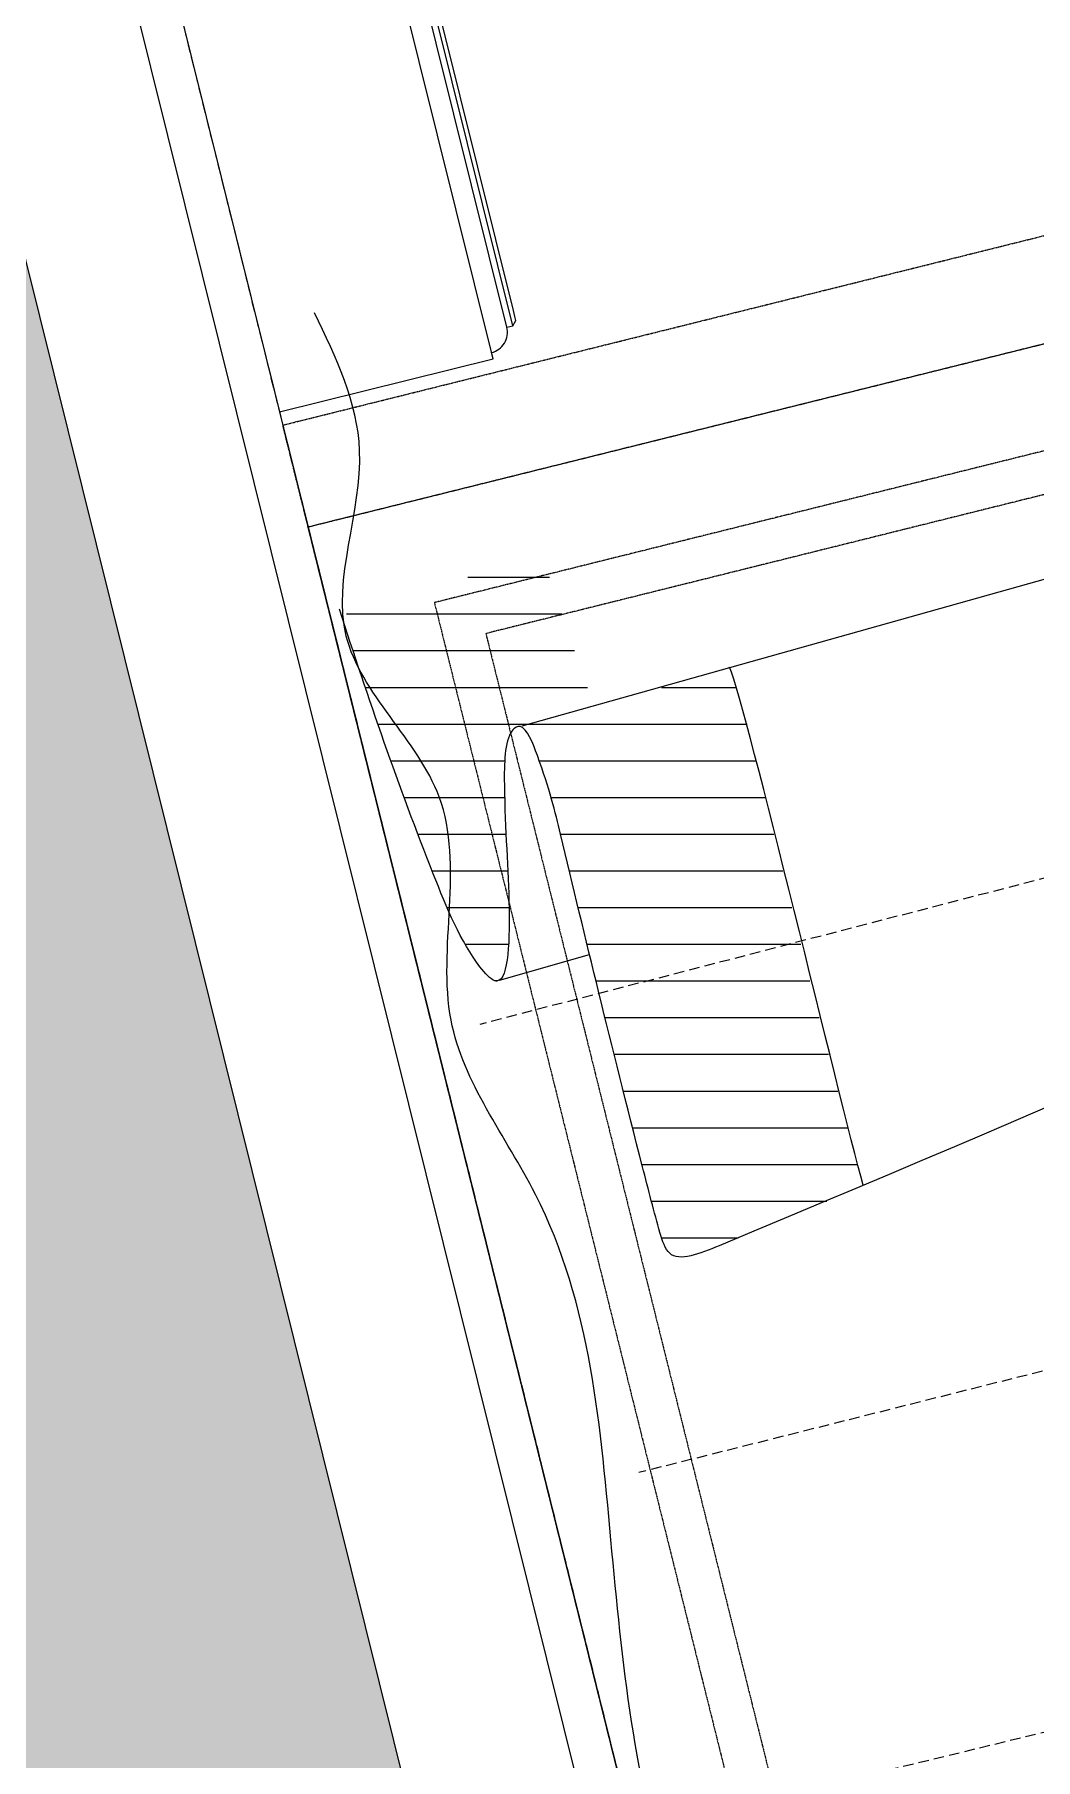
# Model space of a CAD drawing. Header units: inches. Extents: x 122939 to 389145, y 29603 to 529479.
# Drawn here: x 330170 to 330648, y 493221 to 494044 of the extents above; entities that cross this region are included whole.
import ezdxf

# ---------------------------------------------------------------- set-up
doc = ezdxf.new("R2010")
doc.units = ezdxf.units.IN
doc.header["$MEASUREMENT"] = 0
doc.linetypes.add('DASHED', pattern=[0.75, 0.5, -0.25])
doc.linetypes.add('HIDDEN', pattern=[0.375, 0.25, -0.125])
for name, color, linetype, lineweight in [('A-FLOR-TIL1', 6, 'Continuous', 18), ('Fabric', 253, 'Continuous', 0), ('GRC', 41, 'Continuous', 0), ('Marble', 6, 'Continuous', 0)]:
    doc.layers.add(name, color=color, linetype=linetype, lineweight=lineweight)
for name, color, linetype in [('A-Hidden', 8, 'HIDDEN'), ('A-WALL', 7, 'Continuous'), ('Calliper_wall hatch_CHB', 8, 'Continuous'), ('Layer7', 8, 'Continuous')]:
    doc.layers.add(name, color=color, linetype=linetype)

# ---------------------------------------------------------------- blocks, each defined once
blk = doc.blocks.new('win1')
at = {"color": 252, "linetype": 'HIDDEN', "ltscale": 0.5, "elevation": 0}
for points in [[(0, 2848.83), (1150, 2848.83), (1150, -101.17), (0, -101.17)], [(99.59, -51.4), (1050.41, -51.4), (1050.41, 329.32), (99.59, 329.32)], [(119.84, -31.15), (1030.16, -31.15), (1030.16, 309.07), (119.84, 309.07)]]:
    blk.add_lwpolyline(points, close=True, dxfattribs=at)
blk.add_lwpolyline([(50, 2798.83), (1100, 2798.83), (1100, -101.17), (50, -101.17), (50, 2798.83), (1100, 2798.83), (1100, -101.17)], dxfattribs=at)
blk = doc.blocks.new('drape wall')
at = {"layer": 'Layer7', "linetype": 'HIDDEN', "lineweight": 0, "ltscale": 20}
for p, q in [((11636.75, -20785.66), (11652.8, -23566.48)), ((11825.11, -20785.66, 0), (11818.7, -23549.19, 0)), ((12070.7, -20785.66, 0), (12044.45, -23571.18, 0))]:
    blk.add_line(p, q, dxfattribs=at)
at = {"layer": 'Layer7', "lineweight": 0, "ltscale": 20}
blk.add_spline([(11522.56, -23565.78, 0), (11613.22, -23581.9), (11785.38, -23570.66, 0), (11959.38, -23564.99), (12049.71, -23583.99), (12154.4, -23563.8, 0), (12239.55, -23588.3, 0), (12323.86, -23560.75), (12392.81, -23565.78, 0)], degree=3, dxfattribs=at)
blk = doc.blocks.new('curtain')
at = {"layer": 'Fabric', "lineweight": 0}
h = blk.add_hatch(dxfattribs=at)
h.set_pattern_fill('ANSI31', color=256, scale=140, angle=31.02858)
h.set_pattern_definition([(76.0285767, (-598911.285, -564404.219), (-16.98228466, 4.22516365), [])])
edge = h.paths.add_edge_path()
edge.add_line((-1086.39, 176.73), (-1084.72, 109.96))
edge.add_spline(control_points=[(-1084.72, 109.96), (-1127.05, 105.4), (-1169.76, 102.23), (-1158.81, 103.77)], knot_values=[1456.070777, 1456.070777, 1456.070777, 1456.070777, 1546.846982, 1546.846982, 1546.846982, 1546.846982], degree=3, periodic=0)
edge.add_line((-1158.81, 103.77), (-1158.81, 9.79))
edge.add_spline(control_points=[(-1158.81, 9.79), (-1158.81, 3.09), (-1144.57, 4.09), (-1130.26, 5.17)], knot_values=[1500.032306, 1500.032306, 1500.032306, 1500.032306, 1558.4068, 1558.4068, 1558.4068, 1558.4068], degree=3, periodic=0)
edge.add_spline(control_points=[(-1130.26, 5.17), (-1095.2, 7.92), (-1058.45, 11.62), (-1022.19, 16.48), (-1020.53, 16.71)], knot_values=[1421.573256, 1421.573256, 1421.573256, 1421.573256, 1496.428438, 1500.032306, 1500.032306, 1500.032306, 1500.032306], degree=3, periodic=0)
edge.add_spline(control_points=[(-1020.53, 16.71), (-1015.41, 17.42), (-1010.34, 18.17), (-1005.4, 19.06)], knot_values=[1410.490819, 1410.490819, 1410.490819, 1410.490819, 1421.573256, 1421.573256, 1421.573256, 1421.573256], degree=3, periodic=0)
edge.add_spline(control_points=[(-1005.4, 19.06), (-1002.54, 19.57), (-999.73, 20.12), (-996.98, 20.74)], knot_values=[1404.092066, 1404.092066, 1404.092066, 1404.092066, 1410.490819, 1410.490819, 1410.490819, 1410.490819], degree=3, periodic=0)
edge.add_spline(control_points=[(-996.98, 20.74), (-994.43, 21.31), (-991.93, 21.93), (-989.49, 22.61)], knot_values=[1398.163563, 1398.163563, 1398.163563, 1398.163563, 1404.092066, 1404.092066, 1404.092066, 1404.092066], degree=3, periodic=0)
edge.add_spline(control_points=[(-989.49, 22.61), (-987.76, 23.1), (-986.06, 23.62), (-984.4, 24.18)], knot_values=[1393.947071, 1393.947071, 1393.947071, 1393.947071, 1398.163563, 1398.163563, 1398.163563, 1398.163563], degree=3, periodic=0)
edge.add_spline(control_points=[(-984.4, 24.18), (-982.59, 24.78), (-980.83, 25.43), (-979.11, 26.13)], knot_values=[1389.362404, 1389.362404, 1389.362404, 1389.362404, 1393.947071, 1393.947071, 1393.947071, 1393.947071], degree=3, periodic=0)
edge.add_spline(control_points=[(-979.11, 26.13), (-978.44, 26.4), (-977.3, 26.89), (-976.17, 27.4), (-975.71, 27.61)], knot_values=[1386.253425, 1386.253425, 1386.253425, 1386.253425, 1388.044529, 1389.362404, 1389.362404, 1389.362404, 1389.362404], degree=3, periodic=0)
edge.add_spline(control_points=[(-975.71, 27.61), (-974.81, 28.03), (-973.96, 28.47), (-973.16, 28.91)], knot_values=[1383.738873, 1383.738873, 1383.738873, 1383.738873, 1386.253425, 1386.253425, 1386.253425, 1386.253425], degree=3, periodic=0)
edge.add_spline(control_points=[(-973.16, 28.91), (-972.74, 29.14), (-972.34, 29.38), (-971.96, 29.62)], knot_values=[1382.400996, 1382.400996, 1382.400996, 1382.400996, 1383.738873, 1383.738873, 1383.738873, 1383.738873], degree=3, periodic=0)
edge.add_spline(control_points=[(-971.96, 29.62), (-971.65, 29.81), (-971.36, 30.01), (-971.08, 30.2)], knot_values=[1381.317227, 1381.317227, 1381.317227, 1381.317227, 1382.400996, 1382.400996, 1382.400996, 1382.400996], degree=3, periodic=0)
edge.add_spline(control_points=[(-971.08, 30.2), (-970.8, 30.4), (-970.54, 30.61), (-970.29, 30.81)], knot_values=[1380.205093, 1380.205093, 1380.205093, 1380.205093, 1381.317227, 1381.317227, 1381.317227, 1381.317227], degree=3, periodic=0)
edge.add_spline(control_points=[(-970.29, 30.81), (-970.12, 30.96), (-969.96, 31.1), (-969.81, 31.25)], knot_values=[1379.403364, 1379.403364, 1379.403364, 1379.403364, 1380.205093, 1380.205093, 1380.205093, 1380.205093], degree=3, periodic=0)
edge.add_spline(control_points=[(-969.81, 31.25), (-969.7, 31.35), (-969.6, 31.45), (-969.51, 31.55)], knot_values=[1378.844571, 1378.844571, 1378.844571, 1378.844571, 1379.403364, 1379.403364, 1379.403364, 1379.403364], degree=3, periodic=0)
edge.add_spline(control_points=[(-969.51, 31.55), (-969.43, 31.64), (-969.35, 31.73), (-969.28, 31.82)], knot_values=[1378.366934, 1378.366934, 1378.366934, 1378.366934, 1378.844571, 1378.844571, 1378.844571, 1378.844571], degree=3, periodic=0)
edge.add_spline(control_points=[(-969.28, 31.82), (-969.22, 31.89), (-969.16, 31.97), (-969.11, 32.05)], knot_values=[1377.93561, 1377.93561, 1377.93561, 1377.93561, 1378.366934, 1378.366934, 1378.366934, 1378.366934], degree=3, periodic=0)
edge.add_spline(control_points=[(-969.11, 32.05), (-969.06, 32.12), (-969.01, 32.19), (-968.97, 32.26)], knot_values=[1377.557999, 1377.557999, 1377.557999, 1377.557999, 1377.93561, 1377.93561, 1377.93561, 1377.93561], degree=3, periodic=0)
edge.add_spline(control_points=[(-968.97, 32.26), (-968.97, 32.26), (-968.92, 32.34), (-968.88, 32.41), (-968.85, 32.48)], knot_values=[1377.159721, 1377.159721, 1377.159721, 1377.159721, 1377.183616, 1377.557999, 1377.557999, 1377.557999, 1377.557999], degree=3, periodic=0)
edge.add_spline(control_points=[(-968.85, 32.48), (-968.82, 32.54), (-968.79, 32.6), (-968.76, 32.66)], knot_values=[1376.816061, 1376.816061, 1376.816061, 1376.816061, 1377.159721, 1377.159721, 1377.159721, 1377.159721], degree=3, periodic=0)
edge.add_spline(control_points=[(-968.76, 32.66), (-968.74, 32.72), (-968.72, 32.77), (-968.7, 32.83)], knot_values=[1376.516722, 1376.516722, 1376.516722, 1376.516722, 1376.816061, 1376.816061, 1376.816061, 1376.816061], degree=3, periodic=0)
edge.add_spline(control_points=[(-968.7, 32.83), (-968.68, 32.88), (-968.67, 32.92), (-968.65, 32.97)], knot_values=[1376.251142, 1376.251142, 1376.251142, 1376.251142, 1376.516722, 1376.516722, 1376.516722, 1376.516722], degree=3, periodic=0)
edge.add_spline(control_points=[(-968.65, 32.97), (-968.63, 33.04), (-968.62, 33.11), (-968.6, 33.18)], knot_values=[1375.874075, 1375.874075, 1375.874075, 1375.874075, 1376.251142, 1376.251142, 1376.251142, 1376.251142], degree=3, periodic=0)
edge.add_spline(control_points=[(-968.6, 33.18), (-968.59, 33.23), (-968.59, 33.27), (-968.58, 33.32)], knot_values=[1375.607746, 1375.607746, 1375.607746, 1375.607746, 1375.874075, 1375.874075, 1375.874075, 1375.874075], degree=3, periodic=0)
edge.add_spline(control_points=[(-968.58, 33.32), (-968.57, 33.39), (-968.56, 33.46), (-968.56, 33.53)], knot_values=[1375.231716, 1375.231716, 1375.231716, 1375.231716, 1375.607746, 1375.607746, 1375.607746, 1375.607746], degree=3, periodic=0)
edge.add_spline(control_points=[(-968.56, 33.53), (-968.56, 33.58), (-968.56, 33.62), (-968.56, 33.67)], knot_values=[1374.964713, 1374.964713, 1374.964713, 1374.964713, 1375.231716, 1375.231716, 1375.231716, 1375.231716], degree=3, periodic=0)
edge.add_spline(control_points=[(-968.56, 33.67), (-968.56, 33.72), (-968.56, 33.77), (-968.56, 33.82)], knot_values=[1374.685963, 1374.685963, 1374.685963, 1374.685963, 1374.964713, 1374.964713, 1374.964713, 1374.964713], degree=3, periodic=0)
edge.add_spline(control_points=[(-968.56, 33.82), (-968.57, 33.89), (-968.58, 33.95), (-968.59, 34.02)], knot_values=[1374.321852, 1374.321852, 1374.321852, 1374.321852, 1374.685963, 1374.685963, 1374.685963, 1374.685963], degree=3, periodic=0)
edge.add_spline(control_points=[(-968.59, 34.02), (-968.6, 34.07), (-968.61, 34.12), (-968.62, 34.16)], knot_values=[1374.055832, 1374.055832, 1374.055832, 1374.055832, 1374.321852, 1374.321852, 1374.321852, 1374.321852], degree=3, periodic=0)
edge.add_spline(control_points=[(-968.62, 34.16), (-968.63, 34.23), (-968.65, 34.3), (-968.67, 34.37)], knot_values=[1373.67938, 1373.67938, 1373.67938, 1373.67938, 1374.055832, 1374.055832, 1374.055832, 1374.055832], degree=3, periodic=0)
edge.add_spline(control_points=[(-968.67, 34.37), (-968.67, 34.38), (-968.68, 34.39), (-968.68, 34.4)], knot_values=[1373.614685, 1373.614685, 1373.614685, 1373.614685, 1373.67938, 1373.67938, 1373.67938, 1373.67938], degree=3, periodic=0)
edge.add_spline(control_points=[(-968.68, 34.4), (-968.69, 34.44), (-968.7, 34.47), (-968.72, 34.51)], knot_values=[1373.412593, 1373.412593, 1373.412593, 1373.412593, 1373.614685, 1373.614685, 1373.614685, 1373.614685], degree=3, periodic=0)
edge.add_spline(control_points=[(-968.72, 34.51), (-968.77, 34.65), (-968.83, 34.79), (-968.91, 34.93)], knot_values=[1372.636593, 1372.636593, 1372.636593, 1372.636593, 1373.412593, 1373.412593, 1373.412593, 1373.412593], degree=3, periodic=0)
edge.add_spline(control_points=[(-968.91, 34.93), (-968.94, 34.99), (-968.98, 35.06), (-969.02, 35.13)], knot_values=[1372.261034, 1372.261034, 1372.261034, 1372.261034, 1372.636593, 1372.636593, 1372.636593, 1372.636593], degree=3, periodic=0)
edge.add_spline(control_points=[(-969.02, 35.13), (-969.08, 35.22), (-969.14, 35.32), (-969.21, 35.41)], knot_values=[1371.728093, 1371.728093, 1371.728093, 1371.728093, 1372.261034, 1372.261034, 1372.261034, 1372.261034], degree=3, periodic=0)
edge.add_spline(control_points=[(-969.21, 35.41), (-969.28, 35.51), (-969.36, 35.61), (-969.45, 35.71)], knot_values=[1371.163843, 1371.163843, 1371.163843, 1371.163843, 1371.728093, 1371.728093, 1371.728093, 1371.728093], degree=3, periodic=0)
edge.add_spline(control_points=[(-969.45, 35.71), (-969.53, 35.81), (-969.61, 35.9), (-969.7, 36)], knot_values=[1370.630411, 1370.630411, 1370.630411, 1370.630411, 1371.163843, 1371.163843, 1371.163843, 1371.163843], degree=3, periodic=0)
edge.add_spline(control_points=[(-969.7, 36), (-969.83, 36.13), (-969.96, 36.26), (-970.1, 36.39)], knot_values=[1369.893254, 1369.893254, 1369.893254, 1369.893254, 1370.630411, 1370.630411, 1370.630411, 1370.630411], degree=3, periodic=0)
edge.add_spline(control_points=[(-970.1, 36.39), (-970.21, 36.48), (-970.32, 36.58), (-970.44, 36.68)], knot_values=[1369.343004, 1369.343004, 1369.343004, 1369.343004, 1369.893254, 1369.893254, 1369.893254, 1369.893254], degree=3, periodic=0)
edge.add_spline(control_points=[(-970.44, 36.68), (-970.85, 37.01), (-971.32, 37.35), (-971.84, 37.68)], knot_values=[1367.417099, 1367.417099, 1367.417099, 1367.417099, 1369.343004, 1369.343004, 1369.343004, 1369.343004], degree=3, periodic=0)
edge.add_spline(control_points=[(-971.84, 37.68), (-972.27, 37.95), (-972.73, 38.22), (-973.23, 38.49)], knot_values=[1365.842607, 1365.842607, 1365.842607, 1365.842607, 1367.417099, 1367.417099, 1367.417099, 1367.417099], degree=3, periodic=0)
edge.add_spline(control_points=[(-973.23, 38.49), (-973.95, 38.88), (-974.74, 39.26), (-975.59, 39.64)], knot_values=[1363.57521, 1363.57521, 1363.57521, 1363.57521, 1365.842607, 1365.842607, 1365.842607, 1365.842607], degree=3, periodic=0)
edge.add_spline(control_points=[(-975.59, 39.64), (-976.76, 40.16), (-978.04, 40.67), (-979.42, 41.17)], knot_values=[1360.453751, 1360.453751, 1360.453751, 1360.453751, 1363.57521, 1363.57521, 1363.57521, 1363.57521], degree=3, periodic=0)
edge.add_spline(control_points=[(-979.42, 41.17), (-980.78, 41.67), (-982.23, 42.16), (-983.75, 42.63)], knot_values=[1357.364097, 1357.364097, 1357.364097, 1357.364097, 1360.453751, 1360.453751, 1360.453751, 1360.453751], degree=3, periodic=0)
edge.add_spline(control_points=[(-983.75, 42.63), (-988.91, 44.26), (-997.01, 46.32), (-1004.81, 48.06), (-1006.89, 48.51)], knot_values=[1342.987846, 1342.987846, 1342.987846, 1342.987846, 1353.513799, 1357.364097, 1357.364097, 1357.364097, 1357.364097], degree=3, periodic=0)
edge.add_spline(control_points=[(-1006.89, 48.51), (-1011.23, 49.45), (-1015.52, 50.32), (-1019.83, 51.18)], knot_values=[1334.92961, 1334.92961, 1334.92961, 1334.92961, 1342.987846, 1342.987846, 1342.987846, 1342.987846], degree=3, periodic=0)
edge.add_spline(control_points=[(-1019.83, 51.18), (-1027.9, 52.77), (-1036.05, 54.31), (-1044.79, 56.15)], knot_values=[1319.83597, 1319.83597, 1319.83597, 1319.83597, 1334.92961, 1334.92961, 1334.92961, 1334.92961], degree=3, periodic=0)
edge.add_spline(control_points=[(-1044.79, 56.15), (-1048.6, 56.95), (-1052.51, 57.81), (-1056.58, 58.75)], knot_values=[1313.27092, 1313.27092, 1313.27092, 1313.27092, 1319.83597, 1319.83597, 1319.83597, 1319.83597], degree=3, periodic=0)
edge.add_spline(control_points=[(-1056.58, 58.75), (-1057.29, 58.92), (-1059.26, 59.38), (-1061.26, 59.86), (-1062.52, 60.17)], knot_values=[1310.126297, 1310.126297, 1310.126297, 1310.126297, 1311.281245, 1313.27092, 1313.27092, 1313.27092, 1313.27092], degree=3, periodic=0)
edge.add_spline(control_points=[(-1062.52, 60.17), (-1064.47, 60.66), (-1066.41, 61.17), (-1068.29, 61.73)], knot_values=[1307.055391, 1307.055391, 1307.055391, 1307.055391, 1310.126297, 1310.126297, 1310.126297, 1310.126297], degree=3, periodic=0)
edge.add_spline(control_points=[(-1068.29, 61.73), (-1069.95, 62.22), (-1071.56, 62.74), (-1073.07, 63.29)], knot_values=[1304.344717, 1304.344717, 1304.344717, 1304.344717, 1307.055391, 1307.055391, 1307.055391, 1307.055391], degree=3, periodic=0)
edge.add_spline(control_points=[(-1073.07, 63.29), (-1073.98, 63.63), (-1074.85, 63.97), (-1075.68, 64.34)], knot_values=[1302.723586, 1302.723586, 1302.723586, 1302.723586, 1304.344717, 1304.344717, 1304.344717, 1304.344717], degree=3, periodic=0)
edge.add_spline(control_points=[(-1075.68, 64.34), (-1076.24, 64.58), (-1076.78, 64.83), (-1077.3, 65.09)], knot_values=[1301.629677, 1301.629677, 1301.629677, 1301.629677, 1302.723586, 1302.723586, 1302.723586, 1302.723586], degree=3, periodic=0)
edge.add_spline(control_points=[(-1077.3, 65.09), (-1077.7, 65.29), (-1078.09, 65.5), (-1078.47, 65.71)], knot_values=[1300.776529, 1300.776529, 1300.776529, 1300.776529, 1301.629677, 1301.629677, 1301.629677, 1301.629677], degree=3, periodic=0)
edge.add_spline(control_points=[(-1078.47, 65.71), (-1078.89, 65.95), (-1079.3, 66.2), (-1079.68, 66.45)], knot_values=[1299.810409, 1299.810409, 1299.810409, 1299.810409, 1300.776529, 1300.776529, 1300.776529, 1300.776529], degree=3, periodic=0)
edge.add_spline(control_points=[(-1079.68, 66.45), (-1079.99, 66.65), (-1080.28, 66.85), (-1080.55, 67.06)], knot_values=[1299.050641, 1299.050641, 1299.050641, 1299.050641, 1299.810409, 1299.810409, 1299.810409, 1299.810409], degree=3, periodic=0)
edge.add_spline(control_points=[(-1080.55, 67.06), (-1080.84, 67.27), (-1081.11, 67.49), (-1081.37, 67.72)], knot_values=[1298.257898, 1298.257898, 1298.257898, 1298.257898, 1299.050641, 1299.050641, 1299.050641, 1299.050641], degree=3, periodic=0)
edge.add_spline(control_points=[(-1081.9, 68.21), (-1082.05, 68.36), (-1082.2, 68.52), (-1082.34, 68.68)], knot_values=[1297.160861, 1297.160861, 1297.160861, 1297.160861, 1297.692277, 1297.692277, 1297.692277, 1297.692277], degree=3, periodic=0)
edge.add_spline(control_points=[(-1082.63, 69.02), (-1082.76, 69.19), (-1082.88, 69.35), (-1082.99, 69.52)], knot_values=[1296.256701, 1296.256701, 1296.256701, 1296.256701, 1296.785199, 1296.785199, 1296.785199, 1296.785199], degree=3, periodic=0)
edge.add_spline(control_points=[(-1083.22, 69.88), (-1083.29, 70), (-1083.36, 70.12), (-1083.42, 70.24)], knot_values=[1295.496576, 1295.496576, 1295.496576, 1295.496576, 1295.876223, 1295.876223, 1295.876223, 1295.876223], degree=3, periodic=0)
edge.add_spline(control_points=[(-1083.7, 70.9), (-1083.73, 71.01), (-1083.77, 71.12), (-1083.8, 71.23)], knot_values=[1294.457047, 1294.457047, 1294.457047, 1294.457047, 1294.807337, 1294.807337, 1294.807337, 1294.807337], degree=3, periodic=0)
edge.add_spline(control_points=[(-1083.92, 72.16), (-1083.91, 72.3), (-1083.9, 72.43), (-1083.88, 72.57)], knot_values=[1292.999211, 1292.999211, 1292.999211, 1292.999211, 1293.453899, 1293.453899, 1293.453899, 1293.453899], degree=3, periodic=0)
edge.add_spline(control_points=[(-1083.73, 73.11), (-1083.69, 73.22), (-1083.63, 73.34), (-1083.56, 73.46), (-1083.55, 73.48)], knot_values=[1291.901842, 1291.901842, 1291.901842, 1291.901842, 1292.278947, 1292.356295, 1292.356295, 1292.356295, 1292.356295], degree=3, periodic=0)
edge.add_spline(control_points=[(-1083, 74.16), (-1082.93, 74.22), (-1082.86, 74.29), (-1082.78, 74.35)], knot_values=[1290.710576, 1290.710576, 1290.710576, 1290.710576, 1290.993874, 1290.993874, 1290.993874, 1290.993874], degree=3, periodic=0)
edge.add_spline(control_points=[(-1082.2, 74.77), (-1082.07, 74.85), (-1081.93, 74.93), (-1081.79, 75.01)], knot_values=[1289.669335, 1289.669335, 1289.669335, 1289.669335, 1290.069134, 1290.069134, 1290.069134, 1290.069134], degree=3, periodic=0)
edge.add_spline(control_points=[(-1081.37, 75.22), (-1081.16, 75.32), (-1080.95, 75.42), (-1080.72, 75.51)], knot_values=[1288.764186, 1288.764186, 1288.764186, 1288.764186, 1289.292826, 1289.292826, 1289.292826, 1289.292826], degree=3, periodic=0)
edge.add_spline(control_points=[(-1080.72, 75.51), (-1080.48, 75.6), (-1080.23, 75.7), (-1079.96, 75.79)], knot_values=[1288.196208, 1288.196208, 1288.196208, 1288.196208, 1288.764186, 1288.764186, 1288.764186, 1288.764186], degree=3, periodic=0)
edge.add_spline(control_points=[(-1079.96, 75.79), (-1079.6, 75.91), (-1079.22, 76.03), (-1078.83, 76.14)], knot_values=[1287.413353, 1287.413353, 1287.413353, 1287.413353, 1288.196208, 1288.196208, 1288.196208, 1288.196208], degree=3, periodic=0)
edge.add_spline(control_points=[(-1078.83, 76.14), (-1078.25, 76.3), (-1077.65, 76.45), (-1077.02, 76.59)], knot_values=[1286.285173, 1286.285173, 1286.285173, 1286.285173, 1287.413353, 1287.413353, 1287.413353, 1287.413353], degree=3, periodic=0)
edge.add_spline(control_points=[(-1077.02, 76.59), (-1075.86, 76.84), (-1074.61, 77.05), (-1073.33, 77.24)], knot_values=[1284.203827, 1284.203827, 1284.203827, 1284.203827, 1286.285173, 1286.285173, 1286.285173, 1286.285173], degree=3, periodic=0)
edge.add_spline(control_points=[(-1073.33, 77.24), (-1071.67, 77.48), (-1069.76, 77.7), (-1067.92, 77.9), (-1067.73, 77.92)], knot_values=[1281.190608, 1281.190608, 1281.190608, 1281.190608, 1283.889251, 1284.203827, 1284.203827, 1284.203827, 1284.203827], degree=3, periodic=0)
edge.add_spline(control_points=[(-1067.73, 77.92), (-1064.7, 78.25), (-1061.86, 78.51), (-1059.19, 78.72)], knot_values=[1276.214963, 1276.214963, 1276.214963, 1276.214963, 1281.190608, 1281.190608, 1281.190608, 1281.190608], degree=3, periodic=0)
edge.add_spline(control_points=[(-1059.19, 78.72), (-1055.38, 79.02), (-1051.9, 79.22), (-1048.64, 79.35)], knot_values=[1269.137724, 1269.137724, 1269.137724, 1269.137724, 1276.214963, 1276.214963, 1276.214963, 1276.214963], degree=3, periodic=0)
edge.add_spline(control_points=[(-1048.64, 79.35), (-1046.72, 79.42), (-1044.87, 79.47), (-1043.08, 79.51)], knot_values=[1264.963739, 1264.963739, 1264.963739, 1264.963739, 1269.137724, 1269.137724, 1269.137724, 1269.137724], degree=3, periodic=0)
edge.add_spline(control_points=[(-1043.08, 79.51), (-1038.21, 79.6), (-1023.49, 79.46), (-1008.68, 79.34), (-998.24, 79.27)], knot_values=[1227.513987, 1227.513987, 1227.513987, 1227.513987, 1238.845398, 1264.963739, 1264.963739, 1264.963739, 1264.963739], degree=3, periodic=0)
edge.add_spline(control_points=[(-998.24, 79.27), (-988.99, 79.2), (-979.64, 79.15), (-970.17, 79.1)], knot_values=[1204.355816, 1204.355816, 1204.355816, 1204.355816, 1227.513987, 1227.513987, 1227.513987, 1227.513987], degree=3, periodic=0)
edge.add_spline(control_points=[(-970.17, 79.1), (-968.73, 79.1), (-967.3, 79.09), (-965.85, 79.08)], knot_values=[1200.84858, 1200.84858, 1200.84858, 1200.84858, 1204.355816, 1204.355816, 1204.355816, 1204.355816], degree=3, periodic=0)
edge.add_spline(control_points=[(-965.85, 79.08), (-951.22, 79.02), (-936.25, 78.99), (-920.78, 78.99)], knot_values=[1165.230618, 1165.230618, 1165.230618, 1165.230618, 1200.84858, 1200.84858, 1200.84858, 1200.84858], degree=3, periodic=0)
edge.add_spline(control_points=[(-920.78, 78.99), (-909.97, 79), (-898.92, 79.02), (-887.57, 79.07)], knot_values=[1140.351102, 1140.351102, 1140.351102, 1140.351102, 1165.230618, 1165.230618, 1165.230618, 1165.230618], degree=3, periodic=0)
edge.add_spline(control_points=[(-887.57, 79.07), (-880.46, 79.1), (-870.33, 79.16), (-859.93, 79.23), (-856.95, 79.26)], knot_values=[1118.495019, 1118.495019, 1118.495019, 1118.495019, 1134.057988, 1140.351102, 1140.351102, 1140.351102, 1140.351102], degree=3, periodic=0)
edge.add_spline(control_points=[(-856.95, 79.26), (-852.69, 79.3), (-848.46, 79.35), (-844.4, 79.43)], knot_values=[1109.480542, 1109.480542, 1109.480542, 1109.480542, 1118.495019, 1118.495019, 1118.495019, 1118.495019], degree=3, periodic=0)
edge.add_spline(control_points=[(-844.4, 79.43), (-840.59, 79.51), (-835.33, 79.64), (-830.55, 79.85), (-829.19, 79.97)], knot_values=[1097.384348, 1097.384348, 1097.384348, 1097.384348, 1105.823866, 1109.480542, 1109.480542, 1109.480542, 1109.480542], degree=3, periodic=0)
edge.add_spline(control_points=[(-829.19, 79.97), (-828.69, 80.02), (-828.2, 80.07), (-827.72, 80.14)], knot_values=[1096.025418, 1096.025418, 1096.025418, 1096.025418, 1097.384348, 1097.384348, 1097.384348, 1097.384348], degree=3, periodic=0)
edge.add_spline(control_points=[(-827.72, 80.14), (-827.14, 80.22), (-826.58, 80.32), (-826.05, 80.44)], knot_values=[1094.37099, 1094.37099, 1094.37099, 1094.37099, 1096.025418, 1096.025418, 1096.025418, 1096.025418], degree=3, periodic=0)
edge.add_spline(control_points=[(-826.05, 80.44), (-825.71, 80.52), (-825.37, 80.61), (-825.05, 80.71)], knot_values=[1093.295321, 1093.295321, 1093.295321, 1093.295321, 1094.37099, 1094.37099, 1094.37099, 1094.37099], degree=3, periodic=0)
edge.add_spline(control_points=[(-825.05, 80.71), (-824.82, 80.78), (-824.6, 80.85), (-824.38, 80.93)], knot_values=[1092.539327, 1092.539327, 1092.539327, 1092.539327, 1093.295321, 1093.295321, 1093.295321, 1093.295321], degree=3, periodic=0)
edge.add_spline(control_points=[(-824.38, 80.93), (-824.16, 81.02), (-823.94, 81.11), (-823.73, 81.21)], knot_values=[1091.742904, 1091.742904, 1091.742904, 1091.742904, 1092.539327, 1092.539327, 1092.539327, 1092.539327], degree=3, periodic=0)
edge.add_spline(control_points=[(-823.73, 81.21), (-823.53, 81.3), (-823.33, 81.4), (-823.15, 81.51)], knot_values=[1090.989368, 1090.989368, 1090.989368, 1090.989368, 1091.742904, 1091.742904, 1091.742904, 1091.742904], degree=3, periodic=0)
edge.add_spline(control_points=[(-823.15, 81.51), (-823.02, 81.59), (-822.89, 81.66), (-822.77, 81.75)], knot_values=[1090.460715, 1090.460715, 1090.460715, 1090.460715, 1090.989368, 1090.989368, 1090.989368, 1090.989368], degree=3, periodic=0)
edge.add_spline(control_points=[(-822.77, 81.75), (-822.74, 81.76), (-822.44, 81.97), (-822.16, 82.19), (-821.93, 82.41)], knot_values=[1089.174672, 1089.174672, 1089.174672, 1089.174672, 1089.292022, 1090.460715, 1090.460715, 1090.460715, 1090.460715], degree=3, periodic=0)
edge.add_spline(control_points=[(-821.93, 82.41), (-821.82, 82.51), (-821.72, 82.61), (-821.62, 82.72)], knot_values=[1088.646223, 1088.646223, 1088.646223, 1088.646223, 1089.174672, 1089.174672, 1089.174672, 1089.174672], degree=3, periodic=0)
edge.add_spline(control_points=[(-821.62, 82.72), (-821.48, 82.87), (-821.35, 83.03), (-821.22, 83.19)], knot_values=[1087.891051, 1087.891051, 1087.891051, 1087.891051, 1088.646223, 1088.646223, 1088.646223, 1088.646223], degree=3, periodic=0)
edge.add_spline(control_points=[(-821.22, 83.19), (-821.13, 83.31), (-821.04, 83.43), (-820.96, 83.55)], knot_values=[1087.358073, 1087.358073, 1087.358073, 1087.358073, 1087.891051, 1087.891051, 1087.891051, 1087.891051], degree=3, periodic=0)
edge.add_spline(control_points=[(-820.96, 83.55), (-820.84, 83.72), (-820.73, 83.9), (-820.63, 84.09)], knot_values=[1086.608544, 1086.608544, 1086.608544, 1086.608544, 1087.358073, 1087.358073, 1087.358073, 1087.358073], degree=3, periodic=0)
edge.add_spline(control_points=[(-820.63, 84.09), (-820.55, 84.22), (-820.48, 84.35), (-820.41, 84.49)], knot_values=[1086.071254, 1086.071254, 1086.071254, 1086.071254, 1086.608544, 1086.608544, 1086.608544, 1086.608544], degree=3, periodic=0)
edge.add_spline(control_points=[(-820.41, 84.49), (-820.31, 84.68), (-820.23, 84.88), (-820.14, 85.08)], knot_values=[1085.331333, 1085.331333, 1085.331333, 1085.331333, 1086.071254, 1086.071254, 1086.071254, 1086.071254], degree=3, periodic=0)
edge.add_spline(control_points=[(-820.14, 85.08), (-820.05, 85.31), (-819.97, 85.53), (-819.89, 85.77)], knot_values=[1084.523476, 1084.523476, 1084.523476, 1084.523476, 1085.331333, 1085.331333, 1085.331333, 1085.331333], degree=3, periodic=0)
edge.add_spline(control_points=[(-819.89, 85.77), (-819.82, 85.98), (-819.75, 86.2), (-819.69, 86.43)], knot_values=[1083.77592, 1083.77592, 1083.77592, 1083.77592, 1084.523476, 1084.523476, 1084.523476, 1084.523476], degree=3, periodic=0)
edge.add_spline(control_points=[(-819.69, 86.43), (-819.6, 86.76), (-819.52, 87.09), (-819.46, 87.44)], knot_values=[1082.703896, 1082.703896, 1082.703896, 1082.703896, 1083.77592, 1083.77592, 1083.77592, 1083.77592], degree=3, periodic=0)
edge.add_spline(control_points=[(-819.46, 87.44), (-819.39, 87.8), (-819.33, 88.17), (-819.28, 88.55)], knot_values=[1081.584807, 1081.584807, 1081.584807, 1081.584807, 1082.703896, 1082.703896, 1082.703896, 1082.703896], degree=3, periodic=0)
edge.add_spline(control_points=[(-819.28, 88.55), (-819.21, 89.09), (-819.16, 89.66), (-819.13, 90.24)], knot_values=[1079.992526, 1079.992526, 1079.992526, 1079.992526, 1081.584807, 1081.584807, 1081.584807, 1081.584807], degree=3, periodic=0)
edge.add_spline(control_points=[(-819.13, 90.24), (-819.1, 90.79), (-819.09, 91.36), (-819.09, 91.94)], knot_values=[1078.480635, 1078.480635, 1078.480635, 1078.480635, 1079.992526, 1079.992526, 1079.992526, 1079.992526], degree=3, periodic=0)
edge.add_spline(control_points=[(-819.09, 91.94), (-819.09, 92.73), (-819.12, 93.55), (-819.17, 94.39)], knot_values=[1076.420103, 1076.420103, 1076.420103, 1076.420103, 1078.480635, 1078.480635, 1078.480635, 1078.480635], degree=3, periodic=0)
edge.add_spline(control_points=[(-819.17, 94.39), (-819.25, 95.79), (-819.39, 97.25), (-819.57, 98.75)], knot_values=[1072.975179, 1072.975179, 1072.975179, 1072.975179, 1076.420103, 1076.420103, 1076.420103, 1076.420103], degree=3, periodic=0)
edge.add_spline(control_points=[(-819.57, 98.75), (-819.84, 101), (-822.77, 120.5), (-825.7, 140.05), (-828.27, 157.3)], knot_values=[1029.628124, 1029.628124, 1029.628124, 1029.628124, 1034.80003, 1072.975179, 1072.975179, 1072.975179, 1072.975179], degree=3, periodic=0)
edge.add_spline(control_points=[(-828.27, 157.3), (-829.38, 164.76), (-830.49, 172.24), (-831.6, 179.71)], knot_values=[1013.102054, 1013.102054, 1013.102054, 1013.102054, 1029.628124, 1029.628124, 1029.628124, 1029.628124], degree=3, periodic=0)
edge.add_spline(control_points=[(-831.6, 179.71), (-846.69, 178.93), (-857.52, 178.47), (-933.35, 177.81), (-1005.91, 178.22), (-1067.75, 178.81), (-1085.74, 176.8), (-1086.39, 176.73)], knot_values=[1097.377585, 1097.377585, 1097.377585, 1097.377585, 1101.041024, 1124.788132, 1253.632328, 1281.505184, 1282.551069, 1282.551069, 1282.551069, 1282.551069], degree=3, periodic=0)
at = {"layer": 'Fabric', "lineweight": 0, "elevation": 0}
for points in [[(-1083.83, 74.31), (-1113.19, 1056.93)], [(-968.68, 34.4), (-970.17, 79.1)]]:
    blk.add_lwpolyline(points, dxfattribs=at)
at = {"layer": 'Fabric', "lineweight": 0}
blk.add_open_spline([(-983.15, 1133.1, 0), (-927.77, 717.27, 0), (-877.09, 481.52, 0), (-816.77, 80.56, 0), (-837.96, 79.41, 0), (-917.21, 78.72, 0), (-989.77, 79.13, 0), (-1055.3, 79.76, 0), (-1085.49, 75.73, 0), (-1082.08, 65.15, 0), (-1044.48, 55.23, 0), (-1004.37, 49.23, 0), (-959.65, 36.13, 0), (-986.23, 21.61, 0), (-1051.87, 11.83, 0), (-1114.27, 6.09, 0), (-1158.81, 3.09, 0)], degree=3, knots=[209.258227, 209.258227, 209.258227, 209.258227, 1067.803273, 1090.343366, 1101.041024, 1124.788132, 1253.632328, 1281.505184, 1291.97919, 1296.93529, 1312.115972, 1346.838143, 1377.534104, 1387.5713, 1425.177123, 1520.355421, 1520.355421, 1520.355421, 1520.355421], dxfattribs=at)
blk.add_open_spline([(-831.99, 179.24, 0), (-874.62, 178.01, 0), (-1064.5, 180.29, 0), (-1087.07, 176.98, 0)], degree=3, dxfattribs=at)

msp = doc.modelspace()

# ---------------------------------------------------------------- hatches: boundary and pattern name
at = {"layer": 'Calliper_wall hatch_CHB', "ltscale": 300}
h = msp.add_hatch(dxfattribs=at)
h.set_pattern_fill('AR-CONC', color=256, scale=10, angle=-90, style=0)
h.set_pattern_definition([(333.971423, (279258.244, 592867.086), (11.227812, -71.11917), [7.5, -82.5]), (278.97142, (279258.244, 592867.09), (69.643965, 31.625426), [6, -66]), (24.42287, (279259.18, 592861.16), (80.871776, -39.493744), [6.37402, -70.11421]), (330.15562, (279277.65, 592871.915), (9.70499, -107.5631), [11.25, -123.75]), (20.60706, (279278.46, 592862.95), (117.09634, -67.1822), [9.56103, -105.17138]), (275.15559, (279277.65, 592871.92), (117.09634, -67.1822), [9, -99]), (304.971423, (279275.215, 592861.004), (-24.659192, -67.645578), [7.5, -82.5]), (249.97142, (279275.215, 592861.004), (76.244295, -6.103844), [6, -66]), (355.42287, (279273.16, 592855.37), (51.585102, -73.74942), [6.37402, -70.11421]), (321.471423, (279258.244, 592867.086), (32.598146, 6.857308), [0, -65.2, 0, -67, 0, -66.25]), (291.471423, (279258.244, 592867.086), (44.62585, -16.006101), [0, -38.2, 0, -63.7, 0, -25.25]), (251.471423, (279252.86, 592888.727), (10.6997366, -52.3475577), [0, -25, 0, -78, 0, -103.5]), (241.471423, (279250.446, 592898.43), (23.794676, -54.17642), [0, -32.5, 0, -51.8, 0, -73.5])])
h.paths.add_polyline_path([(330915.975, 489885.561), (331158.579, 489945.921), (329785.262, 495465.722), (329542.658, 495405.363)])

# ---------------------------------------------------------------- linework, layer by layer
at = {"layer": 'A-FLOR-TIL1'}
for p, q in [((329882.304, 495489.866, 0), (331176.424, 490288.382, 0)), ((329862.895, 495485.038, 0), (331157.016, 490283.553, 0))]:
    msp.add_line(p, q, dxfattribs=at)
at = {"layer": 'A-Hidden', "linetype": 'DASHED', "lineweight": 0, "ltscale": 10}
msp.add_line((329757.742, 495990.518, 0), (331726.728, 488076.536, 0), dxfattribs=at)
at = {"layer": 'A-WALL'}
msp.add_line((331158.579, 489945.921, 0), (329785.262, 495465.722, 0.001), dxfattribs=at)
at = {"layer": 'A-WALL', "elevation": 0}
msp.add_lwpolyline([(333046.838, 494491.977), (333300.348, 493473.04), (330554.082, 492789.774), (330300.572, 493808.711)], close=True, dxfattribs=at)
at = {"layer": 'Marble'}
for points, elevation in [([(330398.549, 493911.933), (330194.612, 494731.623)], -0.006), ([(330395.387, 493903.933), (330193.184, 494716.653)], -0.006), ([(330398.298, 493904.657), (330196.095, 494717.377)], -0.006), ([(330388.822, 493888.903), (330185.876, 494704.606)], -0.006), ([(330399.273, 493909.021), (330398.549, 493911.933)], -0.001)]:
    msp.add_lwpolyline(points, dxfattribs=dict(at, elevation=elevation))
at = {"layer": 'Marble', "elevation": -0.001}
msp.add_lwpolyline([(330282.099, 493882.96), (330286.928, 493863.552), (330388.822, 493888.903), (330388.097, 493891.814, 0.4148161), (330395.387, 493903.933), (330398.298, 493904.657), (330399.756, 493907.081), (330399.273, 493909.021)], format="xyb", dxfattribs=at)

# ---------------------------------------------------------------- block references
at = {"rotation": 283.9714232829857}
msp.add_blockref('curtain', (330592.327, 492644.184, 0), dxfattribs=at)
at = {"layer": 'GRC', "xscale": -1, "rotation": 283.9714232829857}
msp.add_blockref('drape wall', (356164.341, 487574.304, 0), dxfattribs=at)
at = {"layer": 'GRC', "rotation": 283.9714232829857}
msp.add_blockref('win1', (330386.673, 493881.657, 0), dxfattribs=at)

doc.saveas('drawing.dxf')
